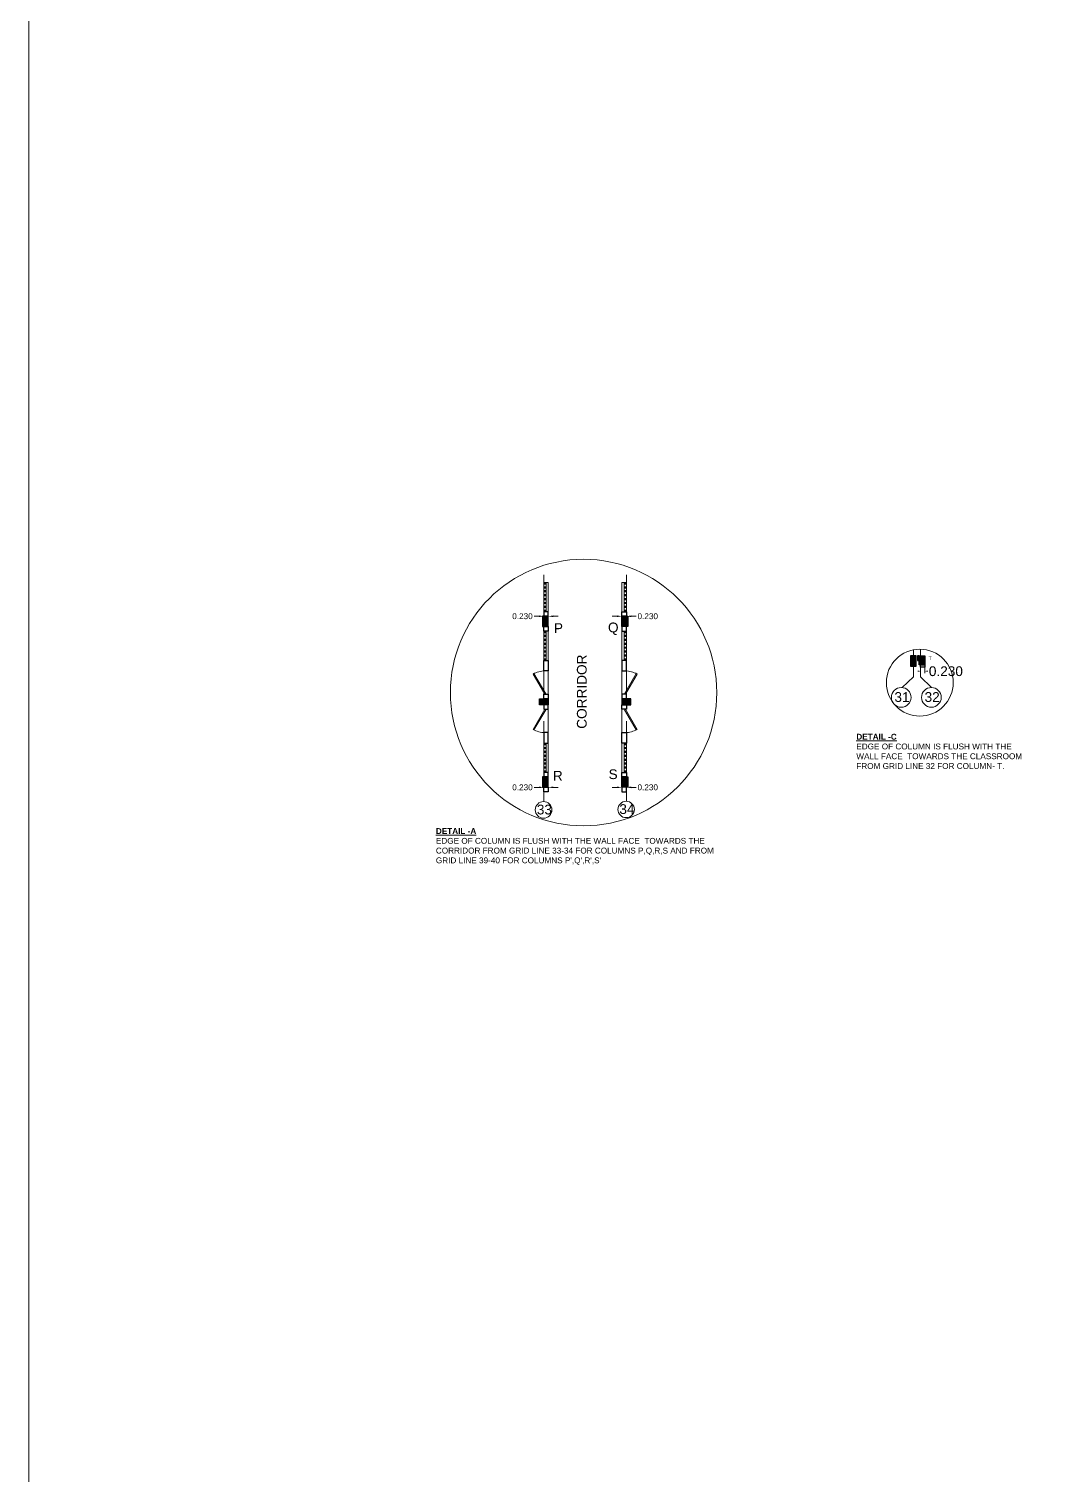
# Model space of a CAD drawing. Header units: millimetres. Extents: x 1898 to 3725, y 783 to 1532.
# Drawn here: x 3236.1 to 3287.9, y 1046 to 1120 of the extents above; entities that cross this region are included whole.
import ezdxf

# ---------------------------------------------------------------- set-up
doc = ezdxf.new("R2010")
doc.units = ezdxf.units.MM
for name, pattern in [('CENTER', [2, 1.25, -0.25, 0.25, -0.25]), ('CENTER2', [1.125, 0.75, -0.125, 0.125, -0.125]), ('DASHED', [0.75, 0.5, -0.25])]:
    doc.linetypes.add(name, pattern=pattern)
doc.layers.get('0').update_dxf_attribs({"lineweight": 20})
doc.layers.get('Defpoints').update_dxf_attribs({"lineweight": 15})
for name, color, linetype, lineweight in [('COL HATCH', 253, 'Continuous', 13), ('Column', 251, 'Continuous', 30), ('DIM', 6, 'Continuous', 18), ('Door', 54, 'Continuous', 18), ('ELEV.1', 7, 'Continuous', 20), ('GRID', 134, 'CENTER', 18), ('GRID TEXT', 134, 'Continuous', 15), ('TEXT', 7, 'Continuous', 15), ('Text.', 7, 'Continuous', 15), ('Ventilator', 4, 'DASHED', 18), ('Wall', 7, 'Continuous', 30), ('Window-Wall', 7, 'Continuous', 18)]:
    doc.layers.add(name, color=color, linetype=linetype, lineweight=lineweight)
doc.styles.add('DIM', font='arial.ttf', dxfattribs={"height": 0.5})
doc.styles.get("Standard").update_dxf_attribs({"font": 'arial.ttf', "height": 0.2})
doc.styles.add('Tabrej', font='arial.ttf')
doc.dimstyles.new('DIMEN', dxfattribs={"dimtxt": 0.3, "dimasz": 0.25, "dimexe": 0.18, "dimexo": 0.0625, "dimgap": 0.09, "dimtad": 0, "dimdec": 3, "dimzin": 0, "dimdsep": 46, "dimtxsty": 'Tabrej', "dimcen": 0, "dimclrd": 256, "dimclre": 256, "dimclrt": 7, "dimadec": 0, "dimazin": 0, "dimtfac": 1, "dimtdec": 3, "dimtofl": 0, "dimtmove": 0, "dimatfit": 1, "dimfxl": 0, "dimtolj": 1, "dimtzin": 0, "dimlwd": -1, "dimlwe": -1, "dimarcsym": 0})
doc.dimstyles.get("Standard").update_dxf_attribs({"dimtxt": 0.2, "dimasz": 0.07, "dimexe": 0.1, "dimexo": 0.02, "dimgap": 0.09, "dimtad": 0, "dimdec": 3, "dimzin": 0, "dimdsep": 46, "dimtxsty": 'Standard', "dimcen": 0.09, "dimclrd": 3, "dimclre": 3, "dimclrt": 7, "dimadec": 0, "dimazin": 0, "dimtfac": 1, "dimtdec": 3, "dimtofl": 0, "dimtmove": 0, "dimatfit": 3, "dimfxl": 0, "dimtolj": 1, "dimtzin": 0, "dimlwd": -1, "dimlwe": -1, "dimarcsym": 0})

# ---------------------------------------------------------------- blocks, each defined once
blk = doc.blocks.new('VENTILATOR')
at = {"layer": 'Ventilator', "ltscale": 0.02}
for p, q in [((-0.18, -1.5), (-0.18, 0)), ((-0.165, 0), (-0.165, -1.5))]:
    blk.add_line(p, q, dxfattribs=at)
at = {"layer": 'Window-Wall'}
for p, q in [((-0.23, 0), (0, 0)), ((-0.23, -1.5), (-0.23, 0)), ((-0.115, 0), (-0.115, -1.5)), ((0, 0), (0, -1.5)), ((-0.23, -1.5), (0, -1.5))]:
    blk.add_line(p, q, dxfattribs=at)
blk = doc.blocks.new('*U18')
for p, q in [((0, 0), (0, 6)), ((40, 0), (40, 6))]:
    blk.add_line(p, q)
blk.add_lwpolyline([(0, 0), (34.6, -20), (35.5, -18.5), (0.9, 1.5)], close=True)
blk.add_arc((0, 0), 40, 330, 360)
blk = doc.blocks.new('Door')
at = {"layer": 'Door'}
blk.add_line((0, 0.18), (1.199, 0.18), dxfattribs=at)
at = {"layer": 'Door', "xscale": 0.0299845412869386, "yscale": 0.0299845412869386, "zscale": 0.0299845412869386}
blk.add_blockref('*U18', (0, 0), dxfattribs=at)
blk = doc.blocks.new('C3')
at = {"layer": 'COL HATCH'}
h = blk.add_hatch(color=256, dxfattribs=at)
h.dxf.hatch_style = 1
h.paths.add_polyline_path([(0.3, 0), (0, 0), (0, -0.53), (0.3, -0.53)])
at = {"layer": 'Column'}
for p, q in [((0, 0), (0, -0.53)), ((0.3, 0), (0, 0)), ((0.3, -0.53), (0.3, 0)), ((0, -0.53), (0.3, -0.53))]:
    blk.add_line(p, q, dxfattribs=at)
blk = doc.blocks.new('CU')
at = {"layer": 'COL HATCH', "linetype": 'CENTER2'}
h = blk.add_hatch(color=256, dxfattribs=at)
h.dxf.hatch_style = 1
h.paths.add_polyline_path([(0, 0.035), (0, -0.265), (0.46, -0.265), (0.46, 0.035)])
at = {"layer": 'Column', "linetype": 'CENTER2'}
blk.add_lwpolyline([(0, 0.035), (0, -0.265), (0.46, -0.265), (0.46, 0.035), (0, 0.035)], dxfattribs=at)
blk = doc.blocks.new('*D133')
at = {"layer": 'Defpoints', "color": 0, "lineweight": 15, "transparency": 16777216}
for p in [(3266.479, 1089.912), (3266.479, 1089.912), (3266.709, 1089.912)]:
    blk.add_point(p, dxfattribs=at)
at = {"layer": 'DIM', "transparency": 16777216}
for p, q in [((3266.479, 1089.975), (3266.479, 1090.092)), ((3266.709, 1089.975), (3266.709, 1090.092)), ((3266.229, 1089.912), (3265.979, 1089.912)), ((3266.959, 1089.912), (3267.209, 1089.912))]:
    blk.add_line(p, q, dxfattribs=at)
at = {"layer": 'DIM', "lineweight": 15, "transparency": 16777216}
for points in [[(3266.229, 1089.954), (3266.229, 1089.871), (3266.479, 1089.912)], [(3266.959, 1089.954), (3266.959, 1089.871), (3266.709, 1089.912)]]:
    blk.add_solid(points, dxfattribs=at)
at = {"layer": 'DIM', "color": 7, "transparency": 16777216, "insert": (3267.805, 1089.912), "char_height": 0.3, "attachment_point": 5, "style": 'Tabrej'}
blk.add_mtext('\\A1;0.230', dxfattribs=at)
blk = doc.blocks.new('*D134')
at = {"layer": 'Defpoints', "color": 0, "lineweight": 15, "transparency": 16777216}
for p in [(3262.479, 1089.919), (3262.709, 1089.919), (3262.709, 1089.913)]:
    blk.add_point(p, dxfattribs=at)
at = {"layer": 'DIM', "transparency": 16777216}
for p, q in [((3262.229, 1089.913), (3261.979, 1089.913)), ((3262.479, 1089.856), (3262.479, 1089.733)), ((3262.709, 1089.856), (3262.709, 1089.733)), ((3262.959, 1089.913), (3263.209, 1089.913))]:
    blk.add_line(p, q, dxfattribs=at)
at = {"layer": 'DIM', "lineweight": 15, "transparency": 16777216}
for points in [[(3262.229, 1089.954), (3262.229, 1089.871), (3262.479, 1089.913)], [(3262.959, 1089.954), (3262.959, 1089.871), (3262.709, 1089.913)]]:
    blk.add_solid(points, dxfattribs=at)
at = {"layer": 'DIM', "color": 7, "transparency": 16777216, "insert": (3261.384, 1089.913), "char_height": 0.3, "attachment_point": 5, "style": 'Tabrej'}
blk.add_mtext('\\A1;0.230', dxfattribs=at)
blk = doc.blocks.new('*D176')
at = {"layer": 'Defpoints', "color": 0, "lineweight": 15, "transparency": 16777216}
for p in [(3266.479, 1081.146), (3266.479, 1081.146), (3266.709, 1081.146)]:
    blk.add_point(p, dxfattribs=at)
at = {"layer": 'DIM', "transparency": 16777216}
for p, q in [((3266.229, 1081.146), (3265.979, 1081.146)), ((3266.479, 1081.208), (3266.479, 1081.326)), ((3266.709, 1081.208), (3266.709, 1081.326)), ((3266.959, 1081.146), (3267.209, 1081.146))]:
    blk.add_line(p, q, dxfattribs=at)
at = {"layer": 'DIM', "lineweight": 15, "transparency": 16777216}
for points in [[(3266.229, 1081.188), (3266.229, 1081.104), (3266.479, 1081.146)], [(3266.959, 1081.188), (3266.959, 1081.104), (3266.709, 1081.146)]]:
    blk.add_solid(points, dxfattribs=at)
at = {"layer": 'DIM', "color": 7, "transparency": 16777216, "insert": (3267.805, 1081.146), "char_height": 0.3, "attachment_point": 5, "style": 'Tabrej'}
blk.add_mtext('\\A1;0.230', dxfattribs=at)
blk = doc.blocks.new('*D177')
at = {"layer": 'Defpoints', "color": 0, "lineweight": 15, "transparency": 16777216}
for p in [(3262.479, 1081.152), (3262.709, 1081.152), (3262.709, 1081.146)]:
    blk.add_point(p, dxfattribs=at)
at = {"layer": 'DIM', "transparency": 16777216}
for p, q in [((3262.229, 1081.146), (3261.979, 1081.146)), ((3262.479, 1081.09), (3262.479, 1080.966)), ((3262.709, 1081.09), (3262.709, 1080.966)), ((3262.959, 1081.146), (3263.209, 1081.146))]:
    blk.add_line(p, q, dxfattribs=at)
at = {"layer": 'DIM', "lineweight": 15, "transparency": 16777216}
for points in [[(3262.229, 1081.188), (3262.229, 1081.105), (3262.479, 1081.146)], [(3262.959, 1081.188), (3262.959, 1081.105), (3262.709, 1081.146)]]:
    blk.add_solid(points, dxfattribs=at)
at = {"layer": 'DIM', "color": 7, "transparency": 16777216, "insert": (3261.384, 1081.146), "char_height": 0.3, "attachment_point": 5, "style": 'Tabrej'}
blk.add_mtext('\\A1;0.230', dxfattribs=at)
blk = doc.blocks.new('*D323')
at = {"layer": 'Defpoints', "color": 0, "lineweight": 15, "transparency": 16777216}
for p in [(3281.784, 1087.42), (3282.014, 1087.42), (3282.014, 1087.095)]:
    blk.add_point(p, dxfattribs=at)
at = {"layer": 'DIM', "color": 3, "transparency": 16777216}
for p, q in [((3281.714, 1087.095), (3281.644, 1087.095)), ((3281.784, 1087.4), (3281.784, 1086.995)), ((3282.014, 1087.4), (3282.014, 1086.995)), ((3282.084, 1087.095), (3282.154, 1087.095))]:
    blk.add_line(p, q, dxfattribs=at)
at = {"layer": 'DIM', "color": 3, "lineweight": 15, "transparency": 16777216}
for points in [[(3281.714, 1087.106), (3281.714, 1087.083), (3281.784, 1087.095)], [(3282.084, 1087.106), (3282.084, 1087.083), (3282.014, 1087.095)]]:
    blk.add_solid(points, dxfattribs=at)
at = {"layer": 'DIM', "color": 7, "transparency": 16777216, "insert": (3283.086, 1087.095), "char_height": 0.5, "attachment_point": 5, "style": 'DIM'}
blk.add_mtext('\\A1;0.230', dxfattribs=at)

msp = doc.modelspace()

# ---------------------------------------------------------------- linework, layer by layer
at = {"layer": 'DIM', "linetype": 'Continuous'}
msp.add_lwpolyline([(3236.087, 1200.4944), (3426.4168, 1200.4944), (3426.4168, 971.9167), (3236.087, 971.9167)], close=True, dxfattribs=at)
at = {"layer": 'ELEV.1'}
msp.add_circle((3264.5155, 1086.003), 6.8274, dxfattribs=at)
at = {"layer": 'GRID', "ltscale": 5}
for p, q in [((3262.4792, 1092.0345), (3262.4792, 1080.4182)), ((3266.7092, 1092.0345), (3266.7206, 1080.4328)), ((3281.4211, 1088.1862), (3281.4211, 1086.8115)), ((3281.7836, 1088.2237), (3281.7836, 1086.8115)), ((3280.8427, 1086.2597), (3281.4211, 1086.8115)), ((3281.7836, 1086.8115), (3282.3496, 1086.2594))]:
    msp.add_line(p, q, dxfattribs=at)
at = {"layer": 'GRID TEXT'}
for centre, radius in [((3280.7977, 1085.7563), 0.5036), ((3282.3428, 1085.7563), 0.5036), ((3262.4683, 1079.9906), 0.4278), ((3266.6983, 1080.0138), 0.4196)]:
    msp.add_circle(centre, radius, dxfattribs=at)
at = {"layer": 'Text.'}
msp.add_circle((3281.7479, 1086.5108), 1.7129, dxfattribs=at)
at = {"layer": 'Wall'}
for p, q in [((3262.7092, 1089.8774), (3262.4792, 1089.8774)), ((3266.4792, 1089.8774), (3266.7092, 1089.8774)), ((3281.7136, 1087.8799), (3281.6336, 1087.8799)), ((3281.6336, 1087.8799), (3281.6336, 1087.6499)), ((3281.6336, 1087.6499), (3281.7136, 1087.6499)), ((3262.7092, 1081.6474), (3262.4792, 1081.6474)), ((3266.4792, 1081.6474), (3266.7092, 1081.6474))]:
    msp.add_line(p, q, dxfattribs=at)
for points in [[(3262.7092, 1090.1424), (3262.4792, 1090.1424), (3262.4792, 1089.9124), (3262.7092, 1089.9124), (3262.7092, 1090.1424)], [(3266.4792, 1090.1424), (3266.7092, 1090.1424), (3266.7092, 1089.9124), (3266.4792, 1089.9124), (3266.4792, 1090.1424)], [(3262.7092, 1089.1524), (3262.4792, 1089.1524), (3262.4792, 1089.3824), (3262.7092, 1089.3824), (3262.7092, 1089.1524)], [(3266.4792, 1089.1524), (3266.7092, 1089.1524), (3266.7092, 1089.3824), (3266.4792, 1089.3824), (3266.4792, 1089.1524)], [(3281.7836, 1087.4199), (3282.0136, 1087.4199), (3282.0136, 1087.3049), (3281.7836, 1087.3049), (3281.7836, 1087.4199)], [(3262.7092, 1085.6824), (3262.4792, 1085.6824), (3262.4792, 1085.9124), (3262.7092, 1085.9124), (3262.7092, 1085.6824)], [(3266.4792, 1085.6824), (3266.7092, 1085.6824), (3266.7092, 1085.9124), (3266.4792, 1085.9124), (3266.4792, 1085.6824)], [(3262.7092, 1085.3824), (3262.4792, 1085.3824), (3262.4792, 1085.1524), (3262.7092, 1085.1524), (3262.7092, 1085.3824)], [(3266.4792, 1085.3824), (3266.7092, 1085.3824), (3266.7092, 1085.1524), (3266.4792, 1085.1524), (3266.4792, 1085.3824)], [(3262.7092, 1081.9124), (3262.4792, 1081.9124), (3262.4792, 1081.6824), (3262.7092, 1081.6824), (3262.7092, 1081.9124)], [(3266.4792, 1081.9124), (3266.7092, 1081.9124), (3266.7092, 1081.6824), (3266.4792, 1081.6824), (3266.4792, 1081.9124)], [(3262.7092, 1080.9224), (3262.4792, 1080.9224), (3262.4792, 1081.1524), (3262.7092, 1081.1524), (3262.7092, 1080.9224)], [(3266.4792, 1080.9224), (3266.7092, 1080.9224), (3266.7092, 1081.1524), (3266.4792, 1081.1524), (3266.4792, 1080.9224)]]:
    msp.add_lwpolyline(points, dxfattribs=at)
for points in [[(3262.7094, 1087.1118), (3262.4792, 1087.1118), (3262.4792, 1087.6524), (3262.7094, 1087.6524)], [(3266.479, 1087.1118), (3266.7092, 1087.1118), (3266.7092, 1087.6524), (3266.479, 1087.6524)], [(3262.7094, 1083.953), (3262.4792, 1083.953), (3262.4792, 1083.4124), (3262.7094, 1083.4124)], [(3266.479, 1083.953), (3266.7092, 1083.953), (3266.7092, 1083.4124), (3266.479, 1083.4124)]]:
    msp.add_lwpolyline(points, close=True, dxfattribs=at)

# ---------------------------------------------------------------- block references
at = {"layer": 'Column'}
for name, p in [('C3', (3262.4092, 1089.9124)), ('CU', (3266.4792, 1085.6474)), ('C3', (3262.4092, 1081.6824))]:
    msp.add_blockref(name, p, dxfattribs=at)
at = {"layer": 'Column', "xscale": -1}
for name, p in [('C3', (3266.7792, 1089.9124)), ('CU', (3262.7092, 1085.6474)), ('C3', (3266.7792, 1081.6824))]:
    msp.add_blockref(name, p, dxfattribs=at)
at = {"layer": 'Column', "color": 5}
msp.add_blockref('C3', (3281.2711, 1087.8799), dxfattribs=at)
at = {"layer": 'Column', "linetype": 'CENTER2', "xscale": -1, "rotation": 90}
msp.add_blockref('CU', (3281.7486, 1087.8799), dxfattribs=at)
at = {"layer": 'Wall'}
for p in [(3262.7092, 1091.6424), (3262.7092, 1083.4124)]:
    msp.add_blockref('VENTILATOR', p, dxfattribs=at)
at = {"layer": 'Wall', "xscale": -1}
for p in [(3266.4792, 1091.6424), (3266.4792, 1083.4124)]:
    msp.add_blockref('VENTILATOR', p, dxfattribs=at)
for name, p, rotation in [('VENTILATOR', (3262.7092, 1087.6524), 180), ('Door', (3262.5295, 1085.9124), 270), ('Door', (3266.6589, 1085.1524), 90)]:
    msp.add_blockref(name, p, dxfattribs=dict(at, rotation=rotation))
at = {"layer": 'Wall'}
for name, p, rotation in [('VENTILATOR', (3266.4792, 1087.6524), 180), ('Door', (3266.6589, 1085.9124), 90.00000000000001), ('Door', (3262.5295, 1085.1524), 270)]:
    msp.add_blockref(name, p, dxfattribs=dict(at, rotation=rotation))

# ---------------------------------------------------------------- texts
at = {"char_height": 0.3, "attachment_point": 1, "style": 'Tabrej'}
for s, width, insert in [('{\\fArial|b1|i0|c0|p34;\\LDETAIL -C\\P}EDGE OF COLUMN IS FLUSH WITH THE WALL FACE  TOWARDS THE CLASSROOM FROM GRID LINE 32 FOR COLUMN- T.', 9.09392, (3278.496, 1083.8904)), ("{\\fArial|b1|i0|c0|p34;\\LDETAIL -A\\P}EDGE OF COLUMN IS FLUSH WITH THE WALL FACE  TOWARDS THE CORRIDOR FROM GRID LINE 33-34 FOR COLUMNS P,Q,R,S AND FROM GRID LINE 39-40 FOR COLUMNS P',Q',R',S'", 14.908285, (3256.9465, 1079.0567))]:
    msp.add_mtext_dynamic_manual_height_columns(s, width=width, gutter_width=24, heights=[0], dxfattribs=dict(at, insert=insert))
at = {"layer": 'GRID TEXT', "char_height": 0.5, "attachment_point": 1, "style": 'Tabrej'}
for s, insert in [('31', (3280.4493, 1086.0249)), ('32', (3281.9944, 1086.0249)), ('33', (3262.1198, 1080.2591)), ('34', (3266.3498, 1080.2823))]:
    msp.add_mtext_dynamic_manual_height_columns(s, width=0.5, gutter_width=24, heights=[0], dxfattribs=dict(at, insert=insert))
at = {"layer": 'TEXT', "attachment_point": 1, "style": 'Tabrej'}
for s, width, insert, char_height in [('P', 0.5, (3262.9956, 1089.5557), 0.5), ('Q', 0.5, (3265.7656, 1089.5887), 0.5), ('T', 0.221766, (3282.1963, 1087.8646), 0.2), ('R', 0.5, (3262.9429, 1081.989), 0.5), ('S', 0.5, (3265.7989, 1082.0696), 0.5)]:
    msp.add_mtext_dynamic_manual_height_columns(s, width=width, gutter_width=24, heights=[0], dxfattribs=dict(at, insert=insert, char_height=char_height))
at = {"layer": 'TEXT', "insert": (3264.1748, 1084.1478), "char_height": 0.5, "attachment_point": 1, "rotation": 90, "style": 'Tabrej'}
msp.add_mtext_dynamic_manual_height_columns('CORRIDOR', width=0.5, gutter_width=24, heights=[0], dxfattribs=at)

# ---------------------------------------------------------------- dimensions: what is measured, and where the dimension line sits
at = {"layer": 'DIM'}
for base, p1, p2, picture, middle in [((3262.7092, 1089.9128), (3262.4792, 1089.9189), (3262.7092, 1089.9189), '*D134', (3261.3836, 1089.9128)), ((3266.4792, 1089.9124), (3266.7092, 1089.9124), (3266.4792, 1089.9124), '*D133', (3267.8049, 1089.9124)), ((3262.7092, 1081.1463), (3262.4792, 1081.1524), (3262.7092, 1081.1524), '*D177', (3261.3836, 1081.1463)), ((3266.4792, 1081.1459), (3266.7092, 1081.1459), (3266.4792, 1081.1459), '*D176', (3267.8049, 1081.1459))]:
    dim = msp.add_linear_dim(base=base, p1=p1, p2=p2, dimstyle='DIMEN', dxfattribs=at)
    dim.commit()
    dim.dimension.update_dxf_attribs({"geometry": picture, "text_midpoint": middle, "dimtype": 160})
dim = msp.add_linear_dim(base=(3282.0136, 1087.0945), p1=(3281.7836, 1087.4199), p2=(3282.0136, 1087.4199), dimstyle='Standard', override={"dimtxt": 0.2, "dimtxsty": 'DIM'}, dxfattribs=at)
dim.commit()
dim.dimension.update_dxf_attribs({"geometry": '*D323', "text_midpoint": (3283.0863, 1087.0945)})

doc.saveas('drawing.dxf')
